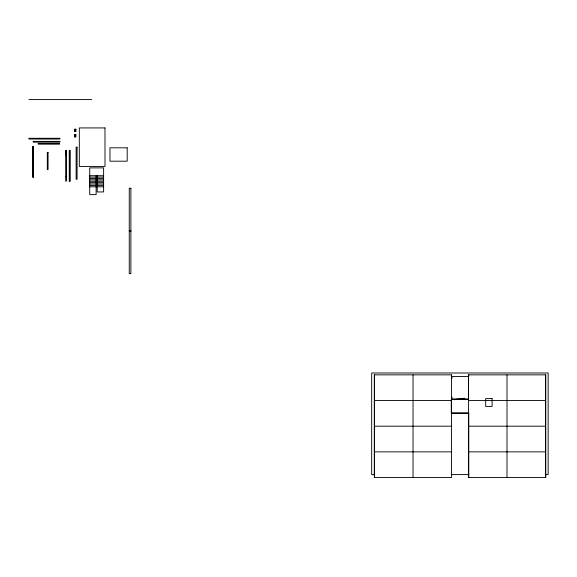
<?xml version="1.0" encoding="UTF-8"?>
<svg xmlns="http://www.w3.org/2000/svg" width="577" height="577" viewBox="0 0 577 577"><rect width="100%" height="100%" fill="white"/><g stroke="black" fill="none" stroke-linecap="round" stroke-linejoin="round"><path stroke-width="0.87" d="M29.045 99.468L91.613 99.468M32.846 146.746L33.538 146.796L33.538 177.218L32.846 177.175L32.846 146.746L32.846 177.175M66.391 150.669L65.728 150.64L65.749 181.149L66.391 181.149L66.369 150.64L65.749 150.669L65.735 155.199L66.377 155.199M69.283 181.091L69.254 150.64L69.925 150.669L69.925 181.091L69.254 181.07L69.925 181.091M69.283 150.669L69.925 150.669M89.709 175.696L103.615 175.696M65.749 176.548L66.391 176.548M89.709 177.089L96.128 177.089M97.196 177.089L103.615 177.089M89.709 178.473L96.128 178.473M97.196 178.473L103.615 178.473M89.709 179.865L96.128 179.865M97.196 179.865L103.615 179.865M89.709 181.257L96.128 181.257M97.196 181.257L103.615 181.257M89.709 182.649L96.128 182.649M97.196 182.649L103.615 182.649M89.709 184.034L96.128 184.034M97.196 184.034L103.615 184.034M89.709 185.426L96.128 185.426M97.196 185.426L103.615 185.426M89.709 186.818L96.128 186.818M97.196 186.818L103.615 186.818M129.255 230.93L130.892 230.93M129.255 230.98L130.892 230.98M468.51 374.862L545.777 374.855L545.777 477.525L468.51 477.532L468.51 374.862L468.538 398.909L451.531 398.909M451.51 376.557L468.567 376.557M456.991 399.125L463.18 398.909M463.605 399.205L464.37 399.205M468.51 399.479L451.293 399.479L451.293 412.843L468.51 412.843M374.538 400.525L451.539 400.525M468.51 400.525L545.51 400.525M451.264 413.356L468.755 413.356M374.538 426.194L451.539 426.194M468.51 426.194L545.51 426.194M374.538 451.863L451.539 451.863M468.51 451.863L545.51 451.863M374.386 474.597L371.682 474.597L371.682 372.994L548.15 372.994L548.15 474.597L545.453 474.597M451.813 474.597L468.921 474.597M33.538 146.796L33.538 177.218M545.539 374.855L545.51 477.532M507.01 374.862L507.01 477.532M468.769 374.855L468.769 376.63M468.769 412.916L468.769 477.525M468.538 412.916L468.538 477.532M464.37 398.159L464.204 399.248M463.605 398.159L463.677 399.205M413.038 374.862L413.038 477.532M97.196 175.163L97.196 191.939L103.615 191.939L103.615 167.885L89.709 167.885L89.709 194.622L96.128 194.622L96.128 175.696M69.896 150.64L69.896 181.07M452.087 397.87A0.909 0.909 0 0 1 452.087 397.171M452.087 378.296A0.909 0.909 0 0 1 452.087 377.603M104.992 127.928L79.323 127.928L79.323 166.428L104.992 166.428L104.992 127.928M75.94 129.183L74.44 129.183L74.44 131.534L75.94 131.534L75.94 129.183M75.565 129.558L74.815 129.558L74.815 131.159L75.565 131.159L75.565 129.558M75.94 134.636L74.44 134.636L74.44 136.994L75.94 136.994L75.94 134.636M75.565 135.011L74.815 135.011L74.815 136.619L75.565 136.619L75.565 135.011M59.864 138.285L28.85 138.285L28.85 139.035L59.864 139.035L59.864 138.285M59.864 141.387L33.127 141.387L33.127 142.13L59.864 142.13L59.864 141.387M59.546 143.421L38.154 143.421L38.154 144.163L59.546 144.163L59.546 143.421M77.08 147.178L76.128 147.178L76.128 179.259L77.08 179.259L77.08 147.178M127.192 147.82L109.976 147.82L109.976 161.185L127.192 161.185L127.192 147.82M48.05 152.415L47.3 152.415L47.3 169.58L48.05 169.58L48.05 152.415M130.892 188.246L129.255 188.246L129.255 273.664L130.892 273.664L130.892 188.246M451.539 374.862L374.293 374.855L374.293 477.525L451.539 477.532L451.531 374.855M492.102 398.592L485.683 398.592L485.683 406.403L492.102 406.403L492.102 398.592M374.538 477.532L374.531 374.855L374.509 477.532"/></g></svg>
